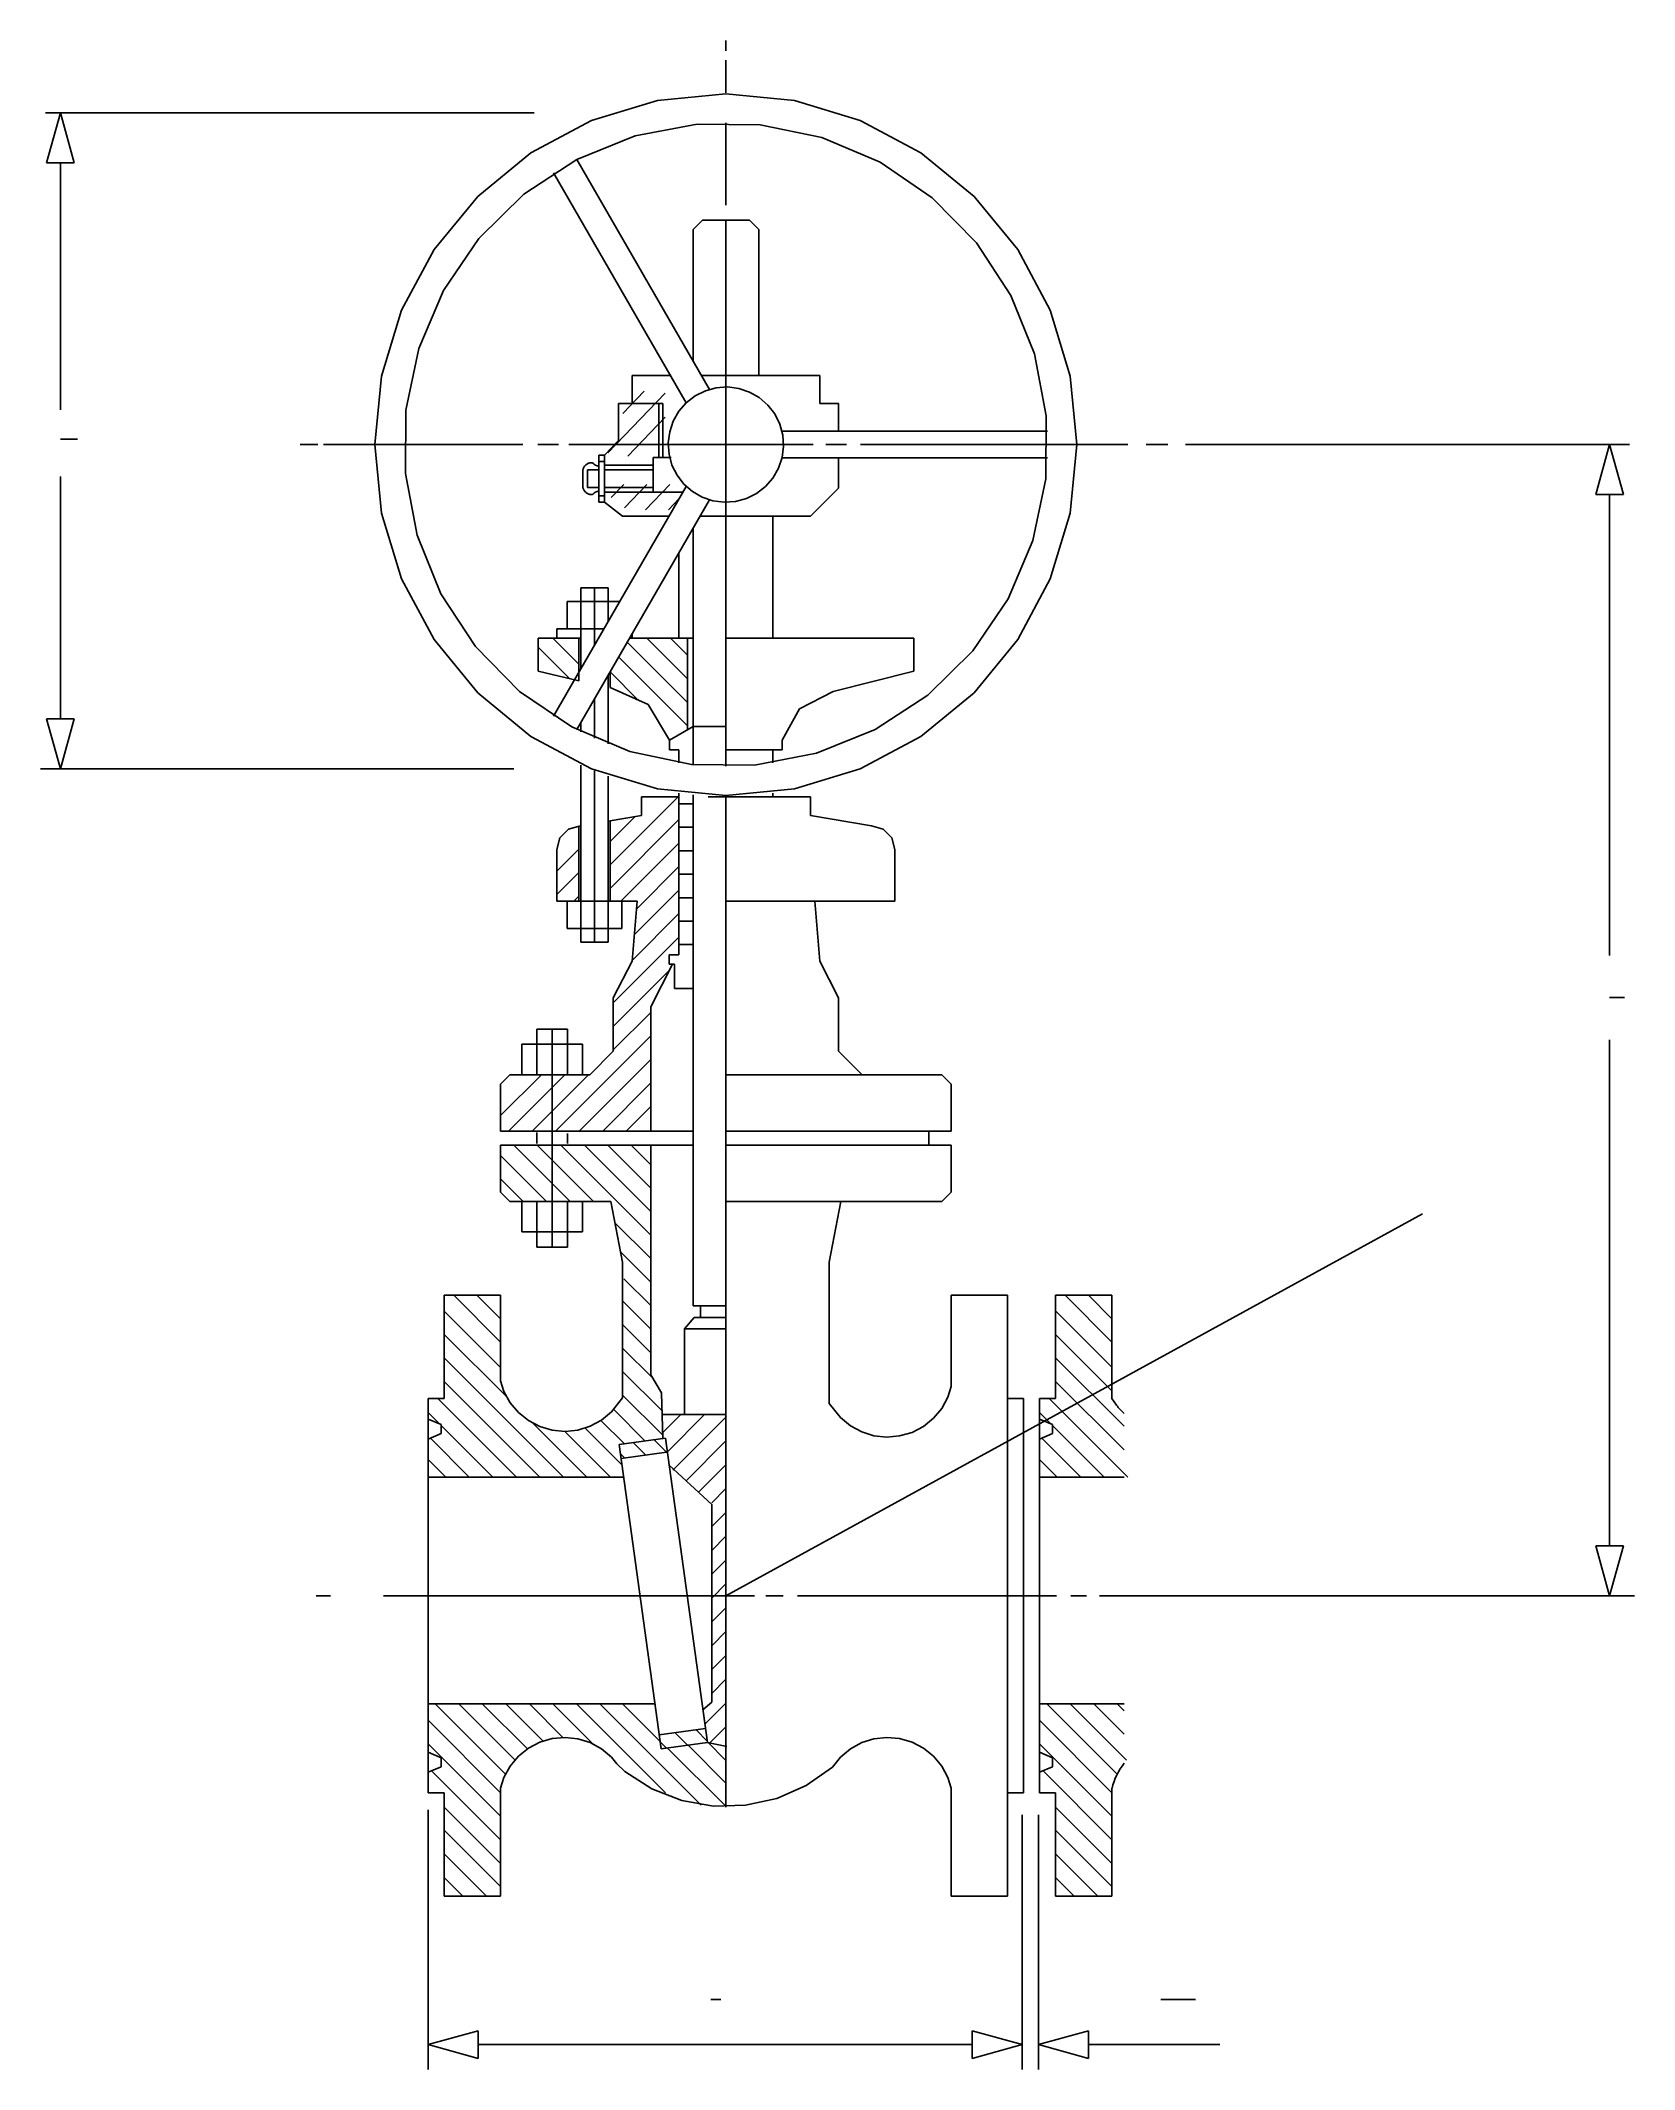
# Model space of a CAD drawing. Extents: x 607 to 1254, y 166 to 990.
import ezdxf

# ---------------------------------------------------------------- set-up
doc = ezdxf.new("R2010")
doc.units = 0
doc.header["$MEASUREMENT"] = 0
doc.layers.get('0').update_dxf_attribs({"linetype": 'CONTINUOUS'})
doc.layers.add('-1', color=7, linetype='CONTINUOUS')
doc.layers.add('1', color=7, linetype='CONTINUOUS')

msp = doc.modelspace()

# ---------------------------------------------------------------- linework, layer by layer
at = {"layer": '-1', "color": 7, "linetype": 'Continuous'}
for p, q in [((770.88, 438.72), (764.36, 438.72)), ((764.36, 438.72), (764.36, 278.74)), ((1018.94, 438.72), (1012.42, 438.72)), ((1012.42, 438.72), (1012.42, 278.74)), ((764.36, 430.39), (769.65, 428.14)), ((769.65, 428.14), (769.65, 424.54)), ((1012.42, 430.39), (1017.71, 428.14)), ((1017.71, 428.14), (1017.71, 424.54)), ((764.36, 422.29), (769.65, 424.54)), ((1012.42, 422.29), (1017.71, 424.54)), ((764.36, 295.17), (769.65, 292.92)), ((764.36, 287.07), (769.65, 289.32)), ((769.65, 289.32), (769.65, 292.92)), ((1012.42, 295.17), (1017.71, 292.92)), ((1012.42, 287.07), (1017.71, 289.32)), ((1017.71, 289.32), (1017.71, 292.92)), ((770.88, 278.74), (764.36, 278.74)), ((1018.94, 278.74), (1012.42, 278.74))]:
    msp.add_line(p, q, dxfattribs=at)
at = {"linetype": 'Continuous'}
msp.add_line((885.15, 358.73), (1167.84, 513.72), dxfattribs=at)
at = {"layer": '1', "color": 4, "linetype": 'Continuous'}
for p, q in [((885.15, 985.62), (885.15, 989.77)), ((885.15, 968.53), (885.15, 981.76)), ((885.15, 923.04), (885.15, 956.35)), ((860.57, 846.69), (837.29, 822.45)), ((851.97, 847.49), (843.34, 838.49)), ((860.57, 836.95), (845.4, 821.15)), ((712.4, 825.81), (719.55, 825.81)), ((721.88, 825.81), (802.75, 825.81)), ((808.83, 825.81), (817.24, 825.81)), ((821.45, 825.81), (920.55, 825.81)), ((925.69, 825.81), (934.1, 825.81)), ((939.71, 825.81), (1048.16, 825.81)), ((1055.64, 825.81), (1064.52, 825.81)), ((843.74, 809.67), (838.63, 804.35)), ((853.09, 809.67), (844, 800.2)), ((862.45, 809.67), (852.57, 799.38)), ((866.25, 803.89), (861.92, 799.38)), ((831.82, 744.25), (831.82, 767.72)), ((821.86, 730.78), (808.97, 743.67)), ((825.51, 736.68), (814.94, 747.25)), ((869.6, 721.22), (845.13, 745.7)), ((869.6, 730.77), (853.12, 747.25)), ((869.6, 740.31), (862.67, 747.25)), ((849.58, 722.15), (838.14, 733.6)), ((869.6, 711.68), (841.63, 739.64)), ((831.82, 706.67), (831.82, 722.65)), ((831.82, 623.9), (831.82, 693.43)), ((865.81, 682.92), (838.14, 655.25)), ((848.18, 674.83), (838.14, 664.79)), ((866.11, 673.67), (838.14, 645.7)), ((825.51, 661.71), (816.59, 652.79)), ((866.11, 664.13), (842.58, 640.6)), ((825.51, 652.16), (816.59, 643.24)), ((866.11, 654.58), (848.83, 637.3)), ((825.51, 642.61), (823.49, 640.6)), ((866.11, 645.04), (847.97, 626.9)), ((866.11, 635.49), (847.12, 616.5)), ((866.11, 625.95), (839.45, 599.28)), ((862.4, 612.69), (839.45, 589.74)), ((854.68, 595.42), (839.45, 580.19)), ((814.69, 500.2), (814.69, 588.64)), ((854.68, 585.87), (816.08, 547.27)), ((854.68, 585.87), (841.05, 572.24)), ((854.68, 576.32), (825.63, 547.27)), ((810.3, 570.13), (793.74, 553.57)), ((819.84, 570.13), (796.99, 547.27)), ((829.39, 570.13), (806.54, 547.27)), ((854.68, 566.78), (835.18, 547.27)), ((854.68, 557.23), (844.72, 547.27)), ((854.68, 547.68), (854.27, 547.27)), ((812.4, 518.71), (793.74, 537.37)), ((821.95, 518.71), (799.09, 541.56)), ((831.49, 518.71), (808.64, 541.56)), ((854.68, 505.07), (818.18, 541.56)), ((854.68, 514.62), (827.73, 541.56)), ((854.68, 524.16), (837.28, 541.56)), ((854.68, 533.58), (846.7, 541.56)), ((802.86, 518.71), (793.74, 527.83)), ((854.68, 495.52), (840.15, 510.05)), ((854.68, 485.98), (842.45, 498.2)), ((854.68, 476.43), (843.78, 487.33)), ((793.74, 461.62), (774.74, 480.62)), ((793.74, 471.03), (784.15, 480.62)), ((854.68, 466.89), (843.25, 478.31)), ((1041.8, 461.62), (1022.8, 480.62)), ((1041.8, 471.03), (1032.21, 480.62)), ((793.61, 451.46), (770.76, 474.31)), ((1041.67, 451.46), (1018.82, 474.31)), ((796.39, 439.26), (770.88, 464.77)), ((854.68, 457.34), (843.25, 468.77)), ((1041.8, 441.92), (1018.94, 464.77)), ((819.23, 406.88), (770.88, 455.23)), ((855.48, 446.99), (843.25, 459.22)), ((1046.71, 427.46), (1018.94, 455.23)), ((809.69, 406.88), (770.88, 445.68)), ((859.23, 433.7), (843.25, 449.67)), ((1046.71, 417.91), (1018.94, 445.68)), ((800.14, 406.88), (768.3, 438.72)), ((859.57, 423.82), (843.25, 440.13)), ((1048.2, 406.88), (1016.36, 438.72)), ((769.1, 428.38), (764.36, 433.12)), ((828.78, 406.88), (806.88, 428.78)), ((843.96, 420.34), (834.43, 429.87)), ((852.34, 421.49), (839.49, 434.35)), ((1017.16, 428.38), (1012.42, 433.12)), ((781.05, 406.88), (765.25, 422.67)), ((790.59, 406.88), (769.65, 427.82)), ((838.32, 406.88), (820.07, 425.13)), ((842.95, 411.8), (827.89, 426.85)), ((1029.11, 406.88), (1013.31, 422.67)), ((1038.65, 406.88), (1017.71, 427.82)), ((771.5, 406.88), (764.36, 414.03)), ((1019.56, 406.88), (1012.42, 414.03)), ((718.92, 358.73), (724.75, 358.73)), ((746.26, 358.73), (896.74, 358.73)), ((901.41, 358.73), (908.41, 358.73)), ((914.24, 358.73), (1019.23, 358.73)), ((1025.06, 358.73), (1031.48, 358.73)), ((795.8, 286.25), (767.24, 314.81)), ((799.65, 291.94), (776.78, 314.81)), ((804.73, 296.41), (786.33, 314.81)), ((811.12, 299.57), (795.88, 314.81)), ((819.26, 300.97), (805.42, 314.81)), ((831.66, 298.12), (814.97, 314.81)), ((860.65, 278.68), (824.51, 314.81)), ((875.17, 273.7), (834.06, 314.81)), ((858.42, 299.53), (843.14, 314.81)), ((1043.86, 286.25), (1015.3, 314.81)), ((1047.71, 291.94), (1024.84, 314.81)), ((1046.71, 302.49), (1034.39, 314.81)), ((1046.71, 312.03), (1043.94, 314.81)), ((793.74, 278.76), (764.36, 308.15)), ((1041.8, 278.76), (1012.42, 308.15)), ((793.74, 269.22), (764.36, 298.6)), ((885.15, 273.26), (861.49, 296.92)), ((885.15, 282.71), (869.8, 298.07)), ((885.15, 291.87), (877.66, 299.36)), ((1041.8, 269.22), (1012.42, 298.6)), ((793.74, 259.67), (765.75, 287.66)), ((1041.8, 259.67), (1013.81, 287.66)), ((793.74, 250.06), (770.88, 272.91)), ((1041.8, 250.06), (1018.94, 272.91)), ((793.74, 240.7), (770.88, 263.55)), ((1041.8, 240.7), (1018.94, 263.55)), ((788.05, 236.84), (770.88, 254.01)), ((1036.11, 236.84), (1018.94, 254.01)), ((778.43, 236.84), (770.88, 244.39)), ((1026.49, 236.84), (1018.94, 244.39))]:
    msp.add_line(p, q, dxfattribs=at)
at = {"layer": '1', "color": 7, "linetype": 'Continuous'}
for p, q in [((857.37, 965.49), (830.65, 957.38)), ((885.15, 968.22), (857.37, 965.49)), ((912.93, 965.49), (885.15, 968.22)), ((939.65, 957.38), (912.93, 965.49)), ((830.65, 957.38), (806.03, 944.22)), ((873.48, 955.83), (848.34, 951.05)), ((899.07, 955.6), (873.48, 955.83)), ((924.12, 950.4), (899.07, 955.6)), ((964.27, 944.22), (939.65, 957.38)), ((848.34, 951.05), (824.62, 941.46)), ((947.68, 940.4), (924.12, 950.4)), ((806.03, 944.22), (784.45, 926.51)), ((824.62, 941.46), (803.22, 927.43)), ((878.44, 848.23), (824.62, 941.46)), ((968.83, 926), (947.68, 940.4)), ((985.85, 926.51), (964.27, 944.22)), ((869.09, 842.83), (815.26, 936.06)), ((784.45, 926.51), (766.74, 904.93)), ((803.22, 927.43), (784.97, 909.5)), ((986.77, 907.75), (968.83, 926)), ((1003.56, 904.93), (985.85, 926.51)), ((871.82, 913.15), (875.63, 916.96)), ((885.15, 916.96), (875.63, 916.96)), ((885.15, 695.28), (885.15, 916.96)), ((885.15, 916.96), (894.67, 916.96)), ((894.67, 916.96), (898.49, 913.15)), ((784.97, 909.5), (770.57, 888.34)), ((871.82, 859.7), (871.82, 913.15)), ((898.49, 913.15), (898.49, 853.9)), ((1000.8, 886.35), (986.77, 907.75)), ((766.74, 904.93), (753.58, 880.31)), ((1016.72, 880.31), (1003.56, 904.93)), ((770.57, 888.34), (760.57, 864.79)), ((1010.39, 862.62), (1000.8, 886.35)), ((753.58, 880.31), (745.48, 853.6)), ((1024.82, 853.6), (1016.72, 880.31)), ((760.57, 864.79), (755.36, 839.73)), ((1015.16, 837.48), (1010.39, 862.62)), ((745.48, 853.6), (742.74, 825.81)), ((862.96, 853.9), (847.06, 853.9)), ((847.06, 842.47), (847.06, 853.9)), ((875.17, 853.9), (923.24, 853.9)), ((881.25, 848.88), (876.82, 847.68)), ((885.83, 849.2), (881.25, 848.88)), ((890.38, 848.62), (885.83, 849.2)), ((894.72, 847.16), (890.38, 848.62)), ((923.24, 842.47), (923.24, 853.9)), ((1027.56, 825.81), (1024.82, 853.6)), ((859.59, 842.47), (841.62, 842.47)), ((841.62, 827.51), (841.62, 842.47)), ((857.99, 820.63), (857.99, 842.47)), ((859.59, 820.63), (859.59, 842.47)), ((869.09, 842.83), (866.08, 839.37)), ((872.72, 845.64), (869.09, 842.83)), ((876.82, 847.68), (872.72, 845.64)), ((898.71, 844.88), (894.72, 847.16)), ((902.17, 841.87), (898.71, 844.88)), ((904.97, 838.25), (902.17, 841.87)), ((923.24, 842.47), (930.86, 842.47)), ((930.86, 831.21), (930.86, 842.47)), ((755.36, 839.73), (755.14, 814.14)), ((863.8, 835.39), (862.34, 831.04)), ((866.08, 839.37), (863.8, 835.39)), ((907.02, 834.14), (904.97, 838.25)), ((908.22, 829.71), (907.02, 834.14)), ((1014.94, 811.9), (1015.16, 837.48)), ((742.74, 825.81), (745.48, 798.03)), ((841.62, 827.51), (835.88, 821.53)), ((862.34, 831.04), (861.76, 826.49)), ((861.76, 826.49), (862.08, 821.92)), ((907.92, 831.21), (1015.57, 831.21)), ((907.96, 820.59), (908.54, 825.14)), ((908.54, 825.14), (908.22, 829.71)), ((1024.82, 798.03), (1027.56, 825.81)), ((827.16, 808.57), (827.16, 815.41)), ((828.95, 808.46), (828.95, 815.55)), ((833.55, 815.55), (828.95, 815.55)), ((833.55, 821.53), (835.88, 821.53)), ((833.55, 802.48), (833.55, 821.53)), ((833.55, 819.03), (835.88, 819.03)), ((835.88, 802.48), (835.88, 821.53)), ((855.69, 817.45), (835.88, 817.45)), ((855.69, 815.55), (835.88, 815.55)), ((862.96, 820.63), (855.69, 820.63)), ((855.69, 806.82), (855.69, 820.63)), ((862.08, 821.92), (863.28, 817.49)), ((863.28, 817.49), (865.33, 813.38)), ((904.22, 812.26), (906.5, 816.24)), ((906.5, 816.24), (907.96, 820.59)), ((907.92, 820.41), (1015.57, 820.41)), ((930.86, 808.2), (930.86, 820.41)), ((755.14, 814.14), (759.91, 789.01)), ((869.09, 808.8), (815.26, 715.57)), ((833.55, 808.46), (828.95, 808.46)), ((855.69, 808.46), (835.88, 808.46)), ((865.33, 813.38), (868.13, 809.76)), ((868.13, 809.76), (871.59, 806.74)), ((897.58, 805.99), (901.21, 808.8)), ((901.21, 808.8), (904.22, 812.26)), ((930.86, 808.2), (919.44, 796.77)), ((1009.73, 786.84), (1014.94, 811.9)), ((878.44, 803.4), (824.62, 710.17)), ((833.55, 804.97), (835.88, 804.97)), ((833.55, 802.48), (835.88, 802.48)), ((867.79, 806.55), (835.88, 806.55)), ((843.25, 796.77), (835.88, 802.48)), ((871.59, 806.74), (875.58, 804.47)), ((875.58, 804.47), (879.92, 803.01)), ((879.92, 803.01), (884.47, 802.43)), ((884.47, 802.43), (889.05, 802.74)), ((889.05, 802.74), (893.48, 803.95)), ((893.48, 803.95), (897.58, 805.99)), ((745.48, 798.03), (753.58, 771.32)), ((862.15, 796.77), (843.25, 796.77)), ((871.82, 695.96), (871.82, 791.93)), ((919.44, 796.77), (874.62, 796.77)), ((904.2, 747.25), (904.2, 796.77)), ((1016.72, 771.32), (1024.82, 798.03)), ((759.91, 789.01), (769.5, 765.28)), ((999.73, 763.29), (1009.73, 786.84)), ((866.11, 747.25), (866.11, 782.04)), ((753.58, 771.32), (766.74, 746.7)), ((826.27, 767.72), (837.38, 767.72)), ((826.27, 762.17), (826.27, 767.72)), ((837.38, 762.17), (837.38, 767.72)), ((1003.56, 746.7), (1016.72, 771.32)), ((769.5, 765.28), (783.53, 743.88)), ((820.72, 762.17), (842.17, 762.17)), ((820.72, 751.06), (820.72, 762.17)), ((826.27, 751.06), (826.27, 762.17)), ((826.27, 751.89), (826.27, 761.33)), ((837.38, 753.87), (837.38, 762.17)), ((985.33, 742.13), (999.73, 763.29)), ((835.76, 751.06), (816.59, 751.06)), ((816.59, 747.25), (816.59, 751.06)), ((826.27, 734.64), (826.27, 751.06)), ((766.74, 746.7), (784.45, 725.12)), ((783.53, 743.88), (801.47, 725.63)), ((826.27, 747.25), (808.97, 747.25)), ((808.97, 733.88), (808.97, 747.25)), ((825.51, 729.91), (825.51, 747.25)), ((871.82, 747.25), (846.03, 747.25)), ((847.06, 747.25), (847.06, 749.05)), ((869.6, 710.11), (869.6, 747.25)), ((885.15, 747.25), (961.34, 747.25)), ((961.34, 733.92), (961.34, 747.25)), ((967.08, 724.2), (985.33, 742.13)), ((985.85, 725.12), (1003.56, 746.7)), ((808.97, 733.88), (825.51, 729.91)), ((838.14, 733.58), (838.14, 727.26)), ((961.34, 733.92), (928.63, 725.59)), ((784.45, 725.12), (806.03, 707.41)), ((801.47, 725.63), (822.62, 711.23)), ((837.38, 732.27), (837.38, 704.34)), ((853.56, 720.37), (838.14, 727.26)), ((928.63, 725.59), (915.07, 718.58)), ((964.27, 707.41), (985.85, 725.12)), ((862.31, 705.94), (853.56, 720.37)), ((915.07, 718.58), (908, 705.94)), ((945.68, 710.17), (967.08, 724.2)), ((822.62, 711.23), (846.18, 701.23)), ((826.27, 709.31), (826.27, 713.04)), ((862.3, 705.94), (871.82, 711.38)), ((871.82, 711.38), (885.15, 711.38)), ((921.96, 700.58), (945.68, 710.17)), ((806.03, 707.41), (830.65, 694.25)), ((846.18, 701.23), (871.23, 696.02)), ((862.3, 701.96), (862.3, 705.94)), ((862.3, 701.96), (866.11, 701.96)), ((866.11, 696.68), (866.11, 701.96)), ((908, 701.96), (885.15, 701.96)), ((896.82, 695.8), (921.96, 700.58)), ((904.2, 696.68), (904.2, 701.96)), ((908, 701.96), (908, 705.94)), ((939.65, 694.25), (964.27, 707.41)), ((826.27, 640.6), (826.27, 695.8)), ((830.65, 694.25), (857.37, 686.14)), ((871.23, 696.02), (896.82, 695.8)), ((912.93, 686.14), (939.65, 694.25)), ((837.38, 691.33), (837.38, 640.6)), ((857.37, 686.14), (885.15, 683.4)), ((866.11, 618.77), (866.11, 684.37)), ((871.82, 476.37), (871.82, 683.72)), ((885.15, 683.4), (912.93, 686.14)), ((904.2, 682.92), (904.2, 684.37)), ((850.87, 675.29), (837.38, 672.99)), ((850.87, 675.29), (850.87, 682.92)), ((850.87, 682.92), (866.11, 682.92)), ((866.11, 680.05), (871.82, 680.05)), ((877.9, 682.92), (895.51, 682.92)), ((885.15, 272.94), (885.15, 683.09)), ((919.44, 682.92), (885.15, 682.92)), ((919.44, 675.29), (919.44, 682.92)), ((919.44, 675.29), (944.2, 671.07)), ((817.83, 666.29), (821.35, 669.82)), ((821.35, 669.82), (826.1, 671.07)), ((825.51, 640.6), (825.51, 671.05)), ((838.14, 673.12), (838.14, 640.6)), ((866.11, 670.53), (871.82, 670.53)), ((948.95, 669.82), (944.2, 671.07)), ((952.47, 666.29), (948.95, 669.82)), ((816.58, 661.55), (817.83, 666.29)), ((816.59, 640.6), (816.59, 661.55)), ((866.11, 661.01), (871.82, 661.01)), ((953.72, 661.55), (952.47, 666.29)), ((953.72, 640.6), (953.72, 661.55)), ((866.11, 651.48), (871.82, 651.48)), ((849.1, 640.6), (816.59, 640.6)), ((820.72, 640.6), (820.72, 629.47)), ((826.27, 640.6), (826.27, 629.47)), ((826.27, 639.74), (826.27, 630.29)), ((837.38, 640.6), (837.38, 629.47)), ((837.38, 639.74), (837.38, 630.29)), ((842.93, 640.6), (842.93, 629.47)), ((847.1, 616.25), (849.1, 640.6)), ((866.11, 641.96), (871.82, 641.96)), ((885.15, 640.6), (953.72, 640.6)), ((923.21, 616.22), (921.19, 640.6)), ((820.72, 629.47), (842.93, 629.47)), ((826.27, 629.47), (826.27, 623.9)), ((837.38, 629.47), (837.38, 623.9)), ((866.11, 632.44), (871.82, 632.44)), ((826.27, 623.9), (837.38, 623.9)), ((862.12, 618.77), (862.12, 614.93)), ((866.11, 618.77), (862.12, 618.77)), ((866.11, 622.92), (871.82, 622.92)), ((839.45, 601.3), (847.1, 616.25)), ((854.68, 597.61), (863.54, 614.93)), ((862.12, 614.93), (864.26, 614.93)), ((864.26, 605.09), (864.26, 614.93)), ((930.86, 601.29), (923.21, 616.22)), ((839.45, 579.65), (839.45, 601.3)), ((871.82, 605.09), (864.26, 605.09)), ((930.86, 579.65), (930.86, 601.29)), ((854.68, 547.27), (854.68, 597.61)), ((808.51, 588.64), (820.85, 588.64)), ((808.51, 582.48), (808.51, 588.64)), ((820.85, 582.48), (820.85, 588.64)), ((802.34, 570.13), (802.34, 582.48)), ((802.34, 582.48), (827.03, 582.48)), ((808.51, 570.13), (808.51, 582.48)), ((808.51, 571.06), (808.51, 581.56)), ((820.85, 570.13), (820.85, 582.48)), ((820.85, 571.06), (820.85, 581.56)), ((827.03, 570.13), (827.03, 582.48)), ((839.45, 579.65), (829.92, 570.13)), ((930.86, 579.65), (940.39, 570.13)), ((793.74, 566.32), (797.55, 570.13)), ((829.92, 570.13), (797.55, 570.13)), ((885.15, 570.13), (972.76, 570.13)), ((976.57, 566.32), (972.76, 570.13)), ((793.74, 547.27), (793.74, 566.32)), ((976.57, 547.27), (976.57, 566.32)), ((871.82, 547.27), (793.74, 547.27)), ((808.49, 546.63), (808.49, 542.28)), ((820.91, 546.32), (820.91, 542.28)), ((976.57, 547.27), (885.15, 547.27)), ((967.47, 541.56), (967.47, 547.27)), ((793.74, 522.52), (793.74, 541.56)), ((871.82, 541.56), (793.74, 541.56)), ((854.68, 448.36), (854.68, 541.56)), ((976.57, 541.56), (885.15, 541.56)), ((976.57, 522.52), (976.57, 541.56)), ((793.74, 522.52), (797.55, 518.71)), ((838.47, 518.71), (797.55, 518.71)), ((802.34, 518.71), (802.34, 506.37)), ((808.51, 518.71), (808.51, 506.37)), ((820.85, 518.71), (820.85, 506.37)), ((827.03, 518.71), (827.03, 506.37)), ((843.25, 494.03), (838.47, 518.71)), ((885.15, 518.71), (972.76, 518.71)), ((927.05, 494.03), (931.83, 518.71)), ((976.57, 522.52), (972.76, 518.71)), ((808.51, 517.79), (808.51, 507.29)), ((820.85, 517.79), (820.85, 507.29)), ((802.34, 506.37), (827.03, 506.37)), ((808.51, 506.37), (808.51, 500.2)), ((820.85, 506.37), (820.85, 500.2)), ((808.51, 500.2), (820.85, 500.2)), ((843.25, 439.02), (843.25, 494.03)), ((927.05, 436.71), (927.05, 494.03)), ((770.88, 438.72), (770.88, 480.62)), ((793.74, 480.62), (770.88, 480.62)), ((793.74, 445.96), (793.74, 480.62)), ((976.57, 443.66), (976.57, 480.62)), ((976.57, 480.62), (999.42, 480.62)), ((999.42, 236.84), (999.42, 480.62)), ((1018.94, 438.72), (1018.94, 480.62)), ((1041.8, 480.62), (1018.94, 480.62)), ((1041.8, 438.72), (1041.8, 480.62)), ((868.34, 467.06), (872.3, 471.64)), ((885.15, 476.37), (871.82, 476.37)), ((885.15, 471.64), (872.3, 471.64)), ((874.8, 471.64), (874.8, 476.37)), ((885.15, 467.06), (868.34, 467.06)), ((868.34, 432.23), (868.34, 467.06)), ((795.09, 441.65), (793.75, 445.96)), ((854.68, 448.36), (858.97, 441.05)), ((797.6, 437.05), (795.09, 441.65)), ((800.95, 433.04), (797.6, 437.05)), ((843.25, 439.02), (838.68, 433.35)), ((859.61, 422.54), (858.97, 441.05)), ((927.05, 436.71), (931.63, 431.03)), ((972.72, 434.74), (975.22, 439.33)), ((975.22, 439.33), (976.57, 443.66)), ((1005.83, 438.72), (999.42, 438.72)), ((1005.83, 278.74), (1005.83, 438.72)), ((1043.63, 436.05), (1041.8, 438.72)), ((805.02, 429.75), (800.95, 433.04)), ((809.65, 427.33), (805.02, 429.75)), ((834.66, 430), (830.07, 427.49)), ((838.68, 433.35), (834.66, 430)), ((885.15, 432.23), (859.27, 432.23)), ((866.82, 432.23), (859.53, 424.94)), ((876.49, 432.23), (861.42, 417.16)), ((885.42, 431.47), (863.67, 409.73)), ((931.63, 431.03), (935.65, 427.68)), ((965.3, 427.44), (969.37, 430.72)), ((969.37, 430.72), (972.72, 434.74)), ((814.67, 425.85), (809.65, 427.33)), ((819.88, 425.38), (814.67, 425.85)), ((825.08, 425.93), (819.88, 425.38)), ((830.07, 427.49), (825.08, 425.93)), ((885.15, 421.53), (869, 405.38)), ((935.65, 427.68), (940.24, 425.18)), ((940.24, 425.18), (945.24, 423.62)), ((945.24, 423.62), (950.44, 423.06)), ((950.44, 423.06), (955.65, 423.53)), ((955.65, 423.53), (960.66, 425.01)), ((960.66, 425.01), (965.3, 427.44)), ((862.18, 411.66), (879.44, 395.74)), ((885.15, 411.86), (874.02, 400.73)), ((843.62, 406.88), (764.36, 406.88)), ((1046.71, 406.88), (1012.42, 406.88)), ((885.15, 402.19), (879.44, 396.47)), ((879.44, 315.51), (879.44, 395.74)), ((885.15, 392.51), (879.44, 386.8)), ((885.15, 382.84), (879.44, 377.13)), ((885.15, 373.17), (879.44, 367.46)), ((885.15, 363.5), (879.44, 357.78)), ((885.15, 353.82), (879.44, 348.12)), ((885.15, 344.16), (879.44, 338.44)), ((885.15, 334.47), (879.44, 328.76)), ((885.15, 324.8), (879.44, 319.08)), ((856.32, 314.81), (764.36, 314.81)), ((879.44, 315.51), (875.86, 312.38)), ((885.15, 315.12), (876.66, 306.64)), ((1046.71, 314.81), (1012.42, 314.81)), ((885.15, 305.46), (878.66, 298.96)), ((805.02, 296.84), (800.95, 293.56)), ((809.66, 299.27), (805.02, 296.84)), ((814.67, 300.75), (809.66, 299.27)), ((819.88, 301.22), (814.67, 300.75)), ((825.08, 300.66), (819.88, 301.22)), ((830.08, 299.1), (825.08, 300.66)), ((834.67, 296.6), (830.08, 299.1)), ((838.68, 293.25), (834.67, 296.6)), ((877.69, 299.17), (885.57, 297.48)), ((931.63, 293.25), (935.65, 296.6)), ((935.65, 296.6), (940.24, 299.1)), ((940.24, 299.1), (945.24, 300.66)), ((945.24, 300.66), (950.44, 301.22)), ((950.44, 301.22), (955.65, 300.75)), ((955.65, 300.75), (960.66, 299.27)), ((960.66, 299.27), (965.3, 296.84)), ((965.3, 296.84), (969.37, 293.56)), ((797.6, 289.54), (795.1, 284.95)), ((800.95, 293.56), (797.6, 289.54)), ((838.68, 293.25), (840.87, 290.53)), ((840.87, 290.53), (844.21, 287.34)), ((917.7, 281.72), (928.35, 289.18)), ((928.35, 289.18), (931.63, 293.25)), ((969.37, 293.56), (972.72, 289.54)), ((972.72, 289.54), (975.22, 284.95)), ((793.74, 236.84), (793.74, 280.62)), ((795.1, 284.95), (793.75, 280.62)), ((844.21, 287.34), (855.17, 280.36)), ((855.17, 280.36), (867.29, 275.64)), ((905.8, 276.48), (917.7, 281.72)), ((975.22, 284.95), (976.57, 280.62)), ((976.57, 236.84), (976.57, 280.62)), ((1041.8, 236.84), (1041.8, 280.62)), ((770.88, 236.84), (770.88, 278.74)), ((867.29, 275.64), (880.1, 273.38)), ((880.1, 273.38), (893.1, 273.67)), ((893.1, 273.67), (905.8, 276.48)), ((1005.83, 278.74), (999.42, 278.74)), ((1018.94, 236.84), (1018.94, 278.74)), ((793.74, 236.84), (770.88, 236.84)), ((976.57, 236.84), (999.42, 236.84)), ((1041.8, 236.84), (1018.94, 236.84))]:
    msp.add_line(p, q, dxfattribs=at)
at = {"layer": '1', "color": 3, "linetype": 'Continuous'}
for p, q in [((609.12, 960.4), (807.31, 960.4)), ((615.15, 960.4), (609.54, 940.12)), ((615.15, 960.4), (620.76, 940.12)), ((620.76, 940.12), (609.54, 940.12)), ((620.76, 940.12), (609.54, 940.12)), ((615.15, 839.92), (615.15, 940.12)), ((1071.66, 825.84), (1251.75, 825.84)), ((1243.7, 825.84), (1238.1, 805.57)), ((1243.7, 825.84), (1249.31, 805.57)), ((615.15, 714.51), (615.15, 812.89)), ((1249.31, 805.57), (1238.1, 805.57)), ((1249.31, 805.57), (1238.1, 805.57)), ((1243.7, 805.57), (1243.7, 618.55)), ((609.54, 714.51), (620.76, 714.51)), ((609.54, 714.51), (620.76, 714.51)), ((615.15, 694.24), (609.54, 714.51)), ((615.15, 694.24), (620.76, 714.51)), ((799.17, 694.24), (607.11, 694.24)), ((1243.7, 584.35), (1243.7, 379.01)), ((860.67, 422.64), (841.81, 420.04)), ((858.83, 296.56), (841.81, 420.04)), ((852.61, 415.76), (847.54, 420.83)), ((861.12, 416.94), (856.06, 422)), ((877.69, 299.17), (860.67, 422.64)), ((844.11, 414.59), (842.31, 416.39)), ((861.12, 416.94), (842.6, 414.38)), ((1238.1, 379.01), (1249.31, 379.01)), ((1238.1, 379.01), (1249.31, 379.01)), ((1243.7, 358.73), (1238.1, 379.01)), ((1243.7, 358.73), (1249.31, 379.01)), ((1253.76, 358.73), (1036.72, 358.73)), ((876.91, 304.82), (858.05, 302.23)), ((861.11, 296.87), (858.41, 299.57)), ((877.69, 299.16), (858.83, 296.56)), ((869.61, 298.04), (864.53, 303.12)), ((877.61, 299.73), (873.05, 304.29)), ((764.36, 271.84), (764.36, 166.49)), ((1005.41, 166.5), (1005.41, 269.82)), ((1011.98, 166.5), (1011.98, 269.82)), ((764.36, 176.56), (784.63, 182.17)), ((784.63, 182.17), (784.63, 170.95)), ((784.63, 182.17), (784.63, 170.95)), ((1005.41, 176.56), (985.13, 182.17)), ((985.13, 170.95), (985.13, 182.17)), ((985.13, 170.95), (985.13, 182.17)), ((1011.98, 176.56), (1032.25, 182.17)), ((1032.25, 170.95), (1032.25, 182.17)), ((1032.25, 170.95), (1032.25, 182.17)), ((764.36, 176.56), (784.63, 170.95)), ((784.63, 176.56), (985.13, 176.56)), ((1005.41, 176.56), (985.13, 170.95)), ((1011.98, 176.56), (1032.25, 170.95)), ((1032.25, 176.56), (1085.54, 176.56))]:
    msp.add_line(p, q, dxfattribs=at)
at = {"layer": '1', "color": 5, "linetype": 'Continuous'}
for p, q in [((615.15, 828.05), (622.15, 828.05)), ((1243.7, 601.45), (1249.7, 601.45)), ((879.09, 194.81), (883.09, 194.81)), ((1061.63, 194.81), (1075.63, 194.81))]:
    msp.add_line(p, q, dxfattribs=at)
at = {"layer": '1', "color": 7, "linetype": 'Continuous'}
for points in [[(827.15, 815.42, -0.051729), (827.19, 815.81, -0.04396), (827.32, 816.22, -0.038152), (827.53, 816.63, -0.034218), (827.8, 817.04, -0.031891), (828.14, 817.41, -0.030959), (828.53, 817.74, -0.031326), (828.96, 818.02, -0.033031), (829.4, 818.24, -0.036239), (829.85, 818.39, -0.041209), (830.29, 818.46, -0.048151), (830.7, 818.46, -0.056819), (831.07, 818.38, -0.065743), (831.38, 818.22, -0.07178), (831.63, 817.99, -0.07178)], [(831.63, 817.99, 0.181667), (831.63, 817.94, 0.087732), (831.67, 817.88, 0.043527), (831.74, 817.8, 0.026108), (831.84, 817.72, 0.018199), (831.98, 817.63, 0.014216), (832.13, 817.54, 0.012175), (832.3, 817.45, 0.011297), (832.49, 817.37, 0.011297), (832.67, 817.29, 0.012175), (832.86, 817.23, 0.014216), (833.03, 817.17, 0.018199), (833.18, 817.14, 0.026108), (833.32, 817.12, 0.043527), (833.42, 817.12, 0.087732), (833.49, 817.14, 0.181667), (833.53, 817.17, 0.181667)], [(827.15, 808.57, 0.054607), (827.21, 808.15, 0.04596), (827.36, 807.71, 0.039738), (827.6, 807.26, 0.035752), (827.92, 806.84, 0.033655), (828.3, 806.46, 0.033217), (828.74, 806.12, 0.034385), (829.21, 805.86, 0.037296), (829.69, 805.67, 0.042246), (830.17, 805.56, 0.049567), (830.62, 805.54, 0.059172), (831.02, 805.62, 0.069535), (831.36, 805.78, 0.076814), (831.63, 806.02, 0.076814)], [(831.63, 806.02, -0.181667), (831.63, 806.07, -0.087732), (831.67, 806.13, -0.043527), (831.74, 806.21, -0.026108), (831.84, 806.29, -0.018199), (831.98, 806.38, -0.014216), (832.13, 806.47, -0.012175), (832.3, 806.56, -0.011297), (832.49, 806.65, -0.011297), (832.67, 806.72, -0.012175), (832.86, 806.79, -0.014216), (833.03, 806.84, -0.018199), (833.18, 806.87, -0.026108), (833.32, 806.89, -0.043527), (833.42, 806.89, -0.087732), (833.49, 806.87, -0.181667), (833.53, 806.84, -0.181667)]]:
    msp.add_lwpolyline(points, format="xyb", dxfattribs=at)
for centre, radius, start, end in [((885.15, 825.81), 23.4, 308.50225, 310.32462), ((1066.03, 453.37), 28.32, 217.71556, 226.99289), ((1067.72, 274.29), 26.68, 141.91835, 166.2656)]:
    msp.add_arc(centre, radius, start, end, dxfattribs=at)

doc.saveas('drawing.dxf')
